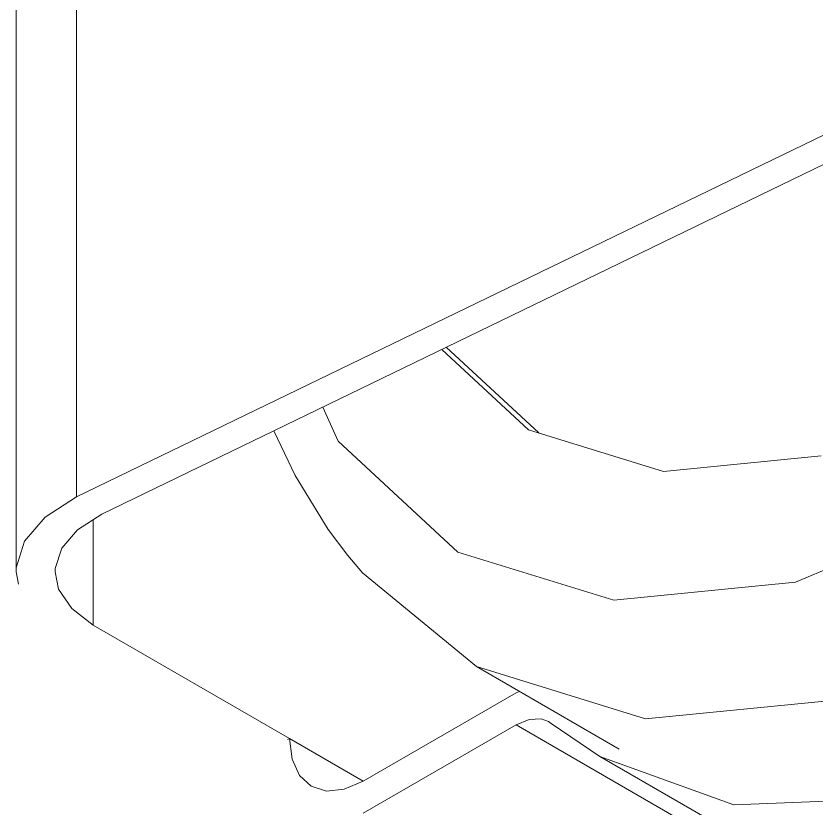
# Model space of a CAD drawing. Header units: millimetres. Extents: x -1 to 4028, y -898 to 1238.
# Drawn here: x 3164.32 to 3176.81, y 1076.1 to 1088.46 of the extents above; entities that cross this region are included whole.
import ezdxf

# ---------------------------------------------------------------- set-up
doc = ezdxf.new("R2010")
doc.units = ezdxf.units.MM
doc.layers.add('Тонкая (0.2)', color=250, linetype='Continuous', lineweight=20)

msp = doc.modelspace()

# ---------------------------------------------------------------- linework, layer by layer
at = {"layer": 'Тонкая (0.2)', "color": 18, "true_color": 0x000000}
for p, q in [((3165.262, 1080.963), (3165.262, 1095.48)), ((3164.318, 1092.002), (3164.318, 1079.794)), ((3186.919, 1091.455), (3165.262, 1080.963)), ((3165.654, 1080.693), (3184.99, 1090.061)), ((3171.026, 1083.296), (3172.467, 1081.96)), ((3170.956, 1083.262), (3172.307, 1082.009)), ((3169.102, 1082.364), (3169.341, 1081.834)), ((3168.668, 1081.296), (3168.34, 1081.994)), ((3172.307, 1082.009), (3174.415, 1081.358)), ((3169.341, 1081.834), (3171.207, 1080.104)), ((3174.415, 1081.358), (3176.871, 1081.602)), ((3168.668, 1081.296), (3169.186, 1080.458)), ((3164.774, 1080.651), (3165.262, 1080.963)), ((3176.469, 1079.634), (3179.507, 1080.926)), ((3165.279, 1080.453), (3165.654, 1080.693)), ((3164.452, 1080.274), (3164.774, 1080.651)), ((3165.523, 1080.61), (3165.523, 1078.965)), ((3165.031, 1080.164), (3165.279, 1080.453)), ((3169.186, 1080.458), (3169.491, 1080.051)), ((3164.321, 1079.861), (3164.452, 1080.274)), ((3164.93, 1079.846), (3165.031, 1080.164)), ((3169.719, 1079.781), (3169.491, 1080.051)), ((3171.207, 1080.104), (3173.638, 1079.354)), ((3164.318, 1079.794), (3164.321, 1079.861)), ((3164.357, 1079.605), (3164.318, 1079.794)), ((3164.928, 1079.794), (3164.93, 1079.846)), ((3164.983, 1079.524), (3164.928, 1079.794)), ((3169.719, 1079.781), (3171.496, 1078.32)), ((3173.638, 1079.354), (3176.469, 1079.634)), ((3165.186, 1079.223), (3164.983, 1079.524)), ((3165.523, 1078.965), (3165.186, 1079.223)), ((3168.582, 1077.199), (3165.523, 1078.965)), ((3174.133, 1077.506), (3171.496, 1078.32)), ((3171.496, 1078.32), (3173.724, 1077.034)), ((3172.114, 1077.911), (3172.167, 1077.933)), ((3172.114, 1077.911), (3169.731, 1076.535)), ((3177.202, 1077.81), (3174.133, 1077.506)), ((3172.114, 1077.413), (3172.319, 1077.497)), ((3172.319, 1077.497), (3172.507, 1077.505)), ((3172.507, 1077.505), (3172.621, 1077.463)), ((3172.621, 1077.463), (3172.663, 1077.435)), ((3172.663, 1077.435), (3173.422, 1076.919)), ((3169.731, 1076.038), (3172.114, 1077.413)), ((3172.114, 1077.413), (3179.322, 1073.251)), ((3168.553, 1077.182), (3168.582, 1077.199)), ((3168.621, 1076.878), (3168.582, 1077.199)), ((3168.582, 1077.199), (3169.731, 1076.535)), ((3173.422, 1076.919), (3175.51, 1076.165)), ((3177.385, 1074.631), (3173.422, 1076.919)), ((3168.736, 1076.624), (3168.621, 1076.878)), ((3168.918, 1076.455), (3168.736, 1076.624)), ((3169.157, 1076.381), (3168.918, 1076.455)), ((3169.731, 1076.535), (3169.434, 1076.409)), ((3169.434, 1076.409), (3169.157, 1076.381)), ((3175.51, 1076.165), (3178.959, 1076.304))]:
    msp.add_line(p, q, dxfattribs=at)

doc.saveas('drawing.dxf')
